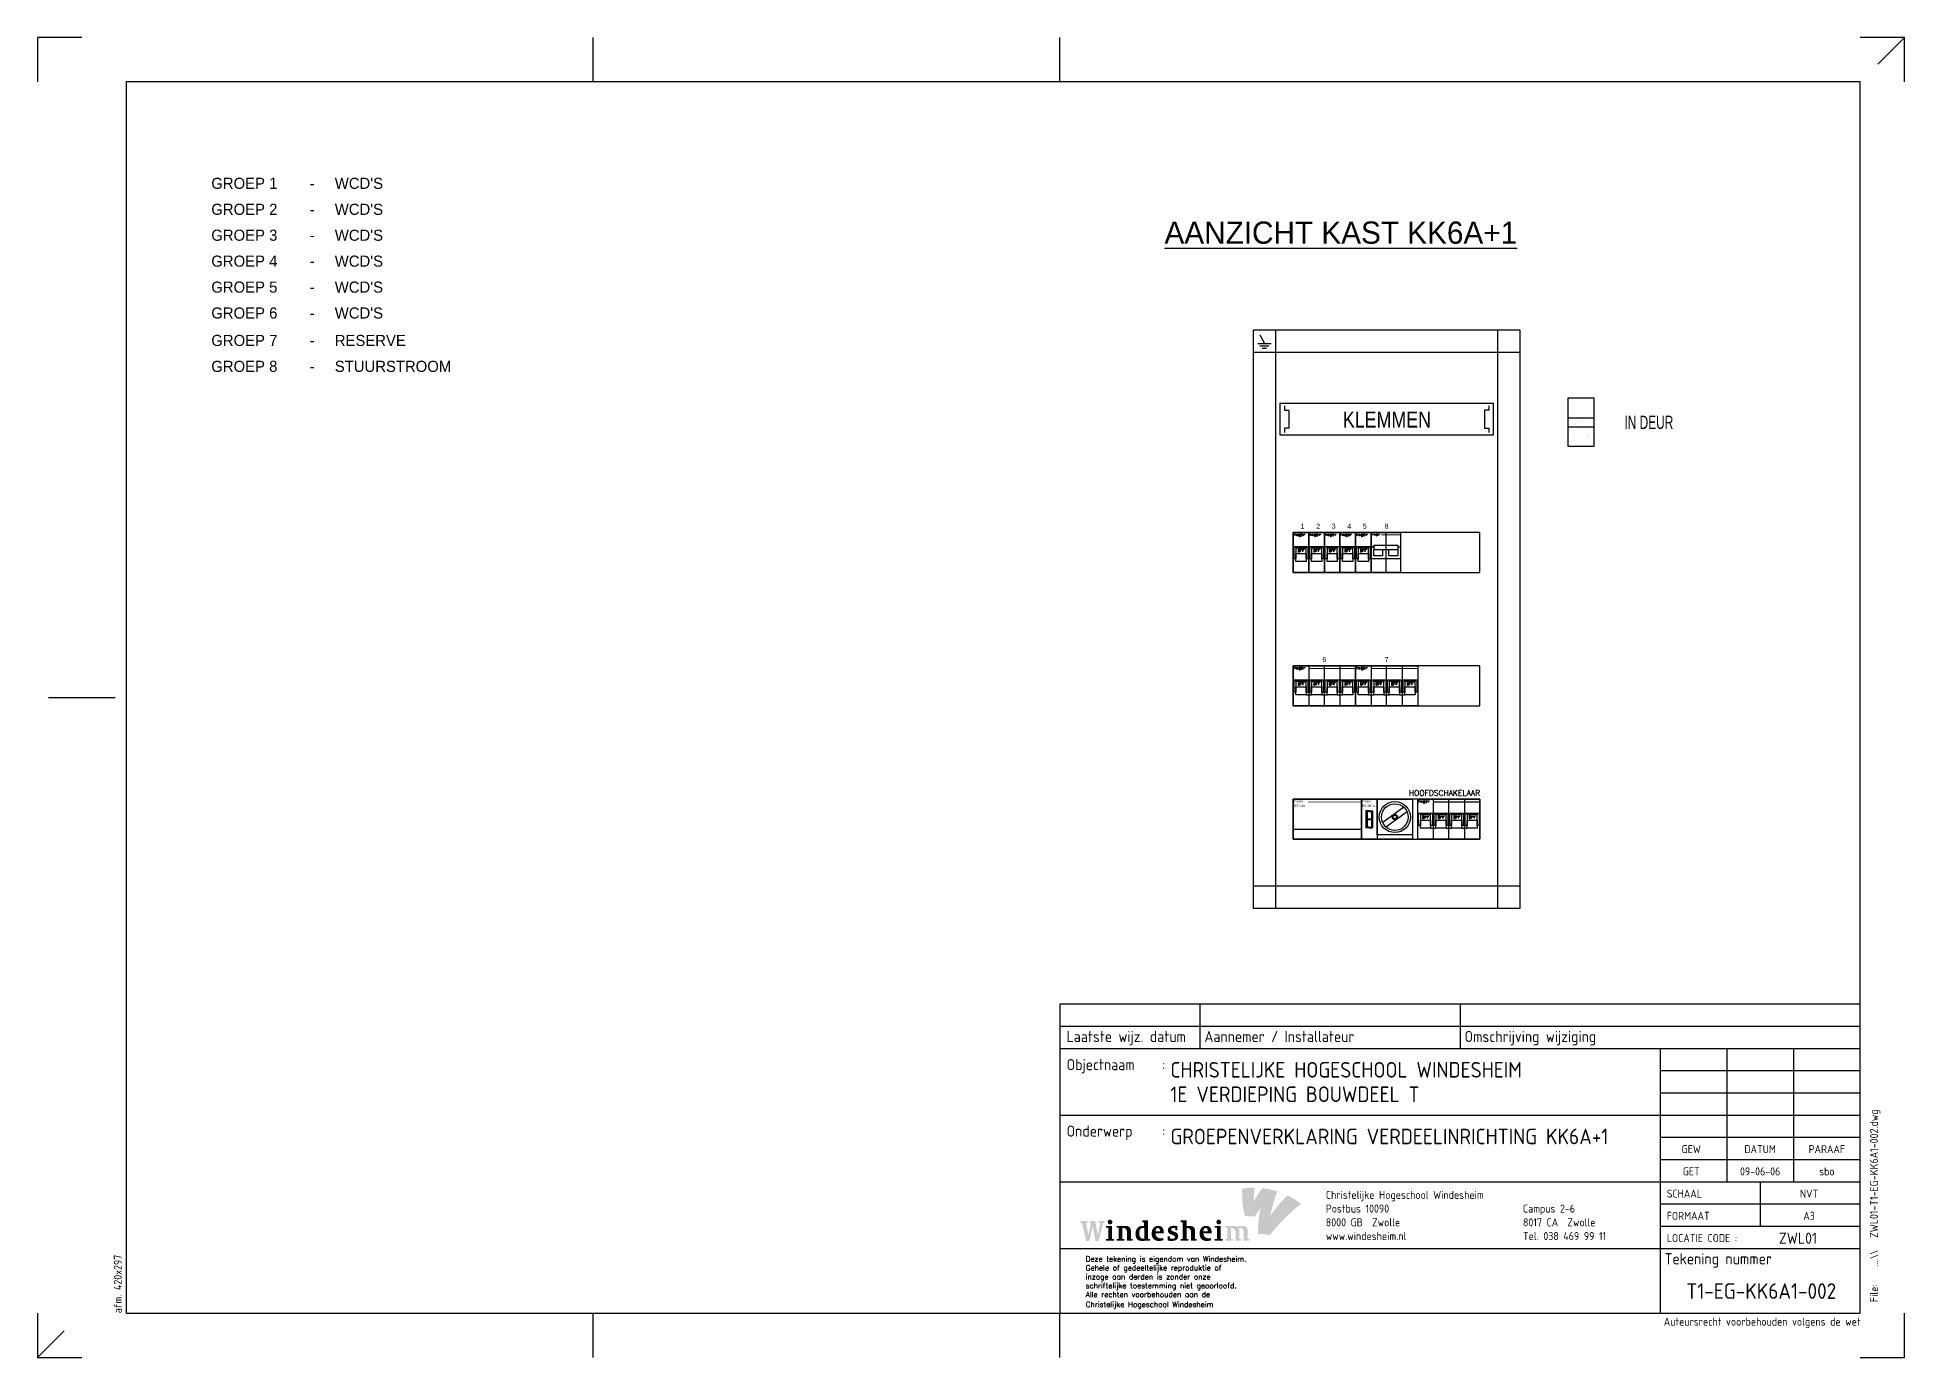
# Model space of a CAD drawing. Header units: millimetres. Extents: x 0 to 420, y 0 to 297.
import ezdxf
from ezdxf.enums import TextEntityAlignment as Align

# ---------------------------------------------------------------- set-up
doc = ezdxf.new("R2010")
doc.units = ezdxf.units.MM
doc.layers.get('0').update_dxf_attribs({"linetype": 'CONTINUOUS'})
for name, color, linetype in [('00att018', 1, 'CONTINUOUS'), ('00att025', 2, 'CONTINUOUS'), ('00att035', 3, 'CONTINUOUS'), ('00att050', 4, 'CONTINUOUS'), ('00kad018', 1, 'CONTINUOUS'), ('00kad025', 2, 'CONTINUOUS'), ('00kad070', 5, 'CONTINUOUS'), ('BL$2----_KADER', 7, 'CONTINUOUS'), ('BL$4----_LOGO', 7, 'CONTINUOUS'), ('BL$4----_STEMPEL', 7, 'CONTINUOUS'), ('EL6-----', 7, 'CONTINUOUS'), ('KAST AANZICHT', 1, 'CONTINUOUS'), ('Kast-aanzicht', 1, 'CONTINUOUS'), ('LAAG_1', 160, 'CONTINUOUS')]:
    doc.layers.add(name, color=color, linetype=linetype)
doc.styles.add('BERT', font='arial.ttf')
doc.styles.add('BURO-035', font='BUROFONT.shx', dxfattribs={"height": 3.5})
doc.styles.add('BURO-050', font='BUROFONT.shx', dxfattribs={"height": 5})
doc.styles.add('EDU', font='ROMANS.SHX', dxfattribs={"height": 2.5})
doc.styles.add('GREEN', font='txt')
doc.styles.add('ISO', font='isocp.shx')
doc.styles.add('NOOTER', font='arial.ttf')
doc.styles.add('ROMANS', font='romans', dxfattribs={"height": 2})
doc.styles.get("Standard").update_dxf_attribs({"font": 'ISOCP'})

# ---------------------------------------------------------------- blocks, each defined once
blk = doc.blocks.new('a3-windesheim-hor')
at = {"layer": '00kad018', "color": 1}
for p, q in [((0, 297), (0, 287)), ((10, 297), (0, 297)), ((125, 287), (125, 297)), ((230, 287), (230, 297)), ((420, 297), (410, 297)), ((420, 297), (414, 291)), ((420, 287), (420, 297)), ((2.5, 148.5), (17.5, 148.5)), ((0, 10), (0, 0)), ((125, 0), (125, 10)), ((230, 0), (230, 10)), ((420, 0), (420, 10)), ((0, 0), (6, 6)), ((0, 0), (10, 0)), ((410, 0), (420, 0))]:
    blk.add_line(p, q, dxfattribs=at)
at = {"layer": '00kad070', "color": 5}
for p, q in [((20, 287), (20, 10)), ((410, 287), (20, 287)), ((410, 10), (410, 287)), ((20, 10), (410, 10))]:
    blk.add_line(p, q, dxfattribs=at)
at = {"layer": '00att018', "color": 1, "style": 'ISO'}
blk.add_text('afm. 420x297', height=1.8, rotation=90, dxfattribs=at).set_placement((19, 10))
blk.add_text('Auteursrecht voorbehouden volgens de wet', height=1.8, dxfattribs=at).set_placement((410.08, 7.2), align=Align.RIGHT)
blk = doc.blocks.new('AI9-BLK4')
at = {"layer": 'LAAG_1'}
h = blk.add_hatch(color=40, dxfattribs=at)
edge = h.paths.add_edge_path()
edge.add_spline(control_points=[(7.13, 7.18), (4.76, 4.71), (2.6, 2.64), (-0.67, -2.09), (0, 0.48), (1.33, 5.88), (2.58, 8.98), (0.66, 9.66), (-2.22, 10.26), (-4.13, 10.42), (-5.47, 8.84), (-7.52, 5.49), (-8.07, 4.43), (-8, 6.89), (-7.74, 9.27), (-7.64, 10.61), (-9.57, 10.7), (-11, 10.61), (-13.21, 10.31), (-13.29, 6), (-13.05, 2.03), (-12.01, -2), (-10.76, -2.09), (-7.6, -2.36), (-7.6, -2.36), (-7.12, -1.66), (-6.13, -0.03), (-4.98, 1.41), (-5.44, -0.9), (-5.87, -4.06), (-6.06, -7.16), (-6.12, -8.14), (-6.15, -9.12), (-6.16, -10.06), (-4.67, -10.18), (-0.96, -10.58), (-0.72, -10.61), (-0.72, -10.61), (-0.71, -10.6), (-0.71, -10.6), (-0.7, -10.59), (-0.7, -10.58), (-0.69, -10.58), (0.69, -8.77), (2.26, -6.96), (3.63, -5.5), (4.7, -4.37), (5.74, -3.33), (6.72, -2.37), (9.27, 0.11), (11.5, 2.08), (13.21, 3.49), (11.03, 5.13), (9.48, 6.13), (7.13, 7.18)], knot_values=[0, 0, 0, 0, 1, 1, 1, 2, 2, 2, 3, 3, 3, 4, 4, 4, 5, 5, 5, 6, 6, 6, 7, 7, 7, 8, 8, 8, 9, 9, 9, 10, 10, 10, 11, 11, 11, 12, 12, 12, 13, 13, 13, 14, 14, 14, 15, 15, 15, 16, 16, 16, 17, 17, 17, 18, 18, 18, 18], degree=3, periodic=0)
h = blk.add_hatch(color=154, dxfattribs=at)
edge = h.paths.add_edge_path()
edge.add_spline(control_points=[(-0.71, -10.6), (-0.71, -10.6), (-0.71, -10.6), (-0.71, -10.6), (-0.74, -10.63), (-0.72, -10.62), (-0.71, -10.6)], knot_values=[0, 0, 0, 0, 1, 1, 1, 2, 2, 2, 2], degree=3, periodic=0)
h = blk.add_hatch(color=154, dxfattribs=at)
edge = h.paths.add_edge_path()
edge.add_spline(control_points=[(-0.71, -10.6), (-0.71, -10.6), (-0.7, -10.6), (-0.7, -10.6), (-0.67, -10.57), (-0.69, -10.59), (-0.71, -10.6)], knot_values=[0, 0, 0, 0, 1, 1, 1, 2, 2, 2, 2], degree=3, periodic=0)
blk = doc.blocks.new('AI9-BLK3')
at = {"layer": 'LAAG_1'}
h = blk.add_hatch(color=154, dxfattribs=at)
edge = h.paths.add_edge_path()
edge.add_spline(control_points=[(-27.78, 3.24), (-27.78, 3.24), (-29.75, -4.72), (-29.75, -4.72), (-29.75, -4.72), (-31.22, -4.72), (-31.22, -4.72), (-31.22, -4.72), (-32.46, 1.79), (-32.46, 1.79), (-32.46, 1.79), (-33.95, -4.72), (-33.95, -4.72), (-33.95, -4.72), (-35.41, -4.72), (-35.41, -4.72), (-35.41, -4.72), (-37.24, 3.24), (-37.24, 3.24), (-37.24, 3.24), (-38.03, 3.24), (-38.03, 3.24), (-38.03, 3.24), (-38.03, 4.16), (-38.03, 4.16), (-38.03, 4.16), (-34.81, 4.16), (-34.81, 4.16), (-34.81, 4.16), (-34.81, 3.24), (-34.81, 3.24), (-34.81, 3.24), (-35.38, 3.24), (-35.38, 3.24), (-35.38, 3.24), (-34.43, -2.11), (-34.43, -2.11), (-34.43, -2.11), (-33.18, 3.26), (-33.18, 3.26), (-33.18, 3.26), (-33.73, 3.26), (-33.73, 3.26), (-33.73, 3.26), (-33.73, 4.16), (-33.73, 4.16), (-33.73, 4.16), (-31.32, 4.16), (-31.32, 4.16), (-31.32, 4.16), (-30.15, -2.11), (-30.15, -2.11), (-30.15, -2.11), (-29.03, 3.24), (-29.03, 3.24), (-29.03, 3.24), (-29.84, 3.24), (-29.84, 3.24), (-29.84, 3.24), (-29.84, 4.16), (-29.84, 4.16), (-29.84, 4.16), (-27.18, 4.16), (-27.18, 4.16), (-27.18, 4.16), (-27.18, 3.24), (-27.18, 3.24), (-27.18, 3.24), (-27.78, 3.24), (-27.78, 3.24)], knot_values=[0, 0, 0, 0, 1, 1, 1, 2, 2, 2, 3, 3, 3, 4, 4, 4, 5, 5, 5, 6, 6, 6, 7, 7, 7, 8, 8, 8, 9, 9, 9, 10, 10, 10, 11, 11, 11, 12, 12, 12, 13, 13, 13, 14, 14, 14, 15, 15, 15, 16, 16, 16, 17, 17, 17, 18, 18, 18, 19, 19, 19, 20, 20, 20, 21, 21, 21, 22, 22, 22, 23, 23, 23, 23], degree=3, periodic=0)
h = blk.add_hatch(color=154, dxfattribs=at)
edge = h.paths.add_edge_path()
edge.add_spline(control_points=[(-26.42, -4.7), (-26.42, -4.7), (-26.42, -3.87), (-26.42, -3.87), (-26.42, -3.87), (-25.47, -3.87), (-25.47, -3.87), (-25.47, -3.87), (-25.47, 1.17), (-25.47, 1.17), (-25.47, 1.17), (-26.42, 1.17), (-26.42, 1.17), (-26.42, 1.17), (-26.42, 1.99), (-26.42, 1.99), (-26.42, 1.99), (-23.75, 1.99), (-23.75, 1.99), (-23.75, 1.99), (-23.75, -3.87), (-23.75, -3.87), (-23.75, -3.87), (-22.88, -3.87), (-22.88, -3.87), (-22.88, -3.87), (-22.88, -4.7), (-22.88, -4.7), (-22.88, -4.7), (-26.42, -4.7), (-26.42, -4.7)], knot_values=[0, 0, 0, 0, 1, 1, 1, 2, 2, 2, 3, 3, 3, 4, 4, 4, 5, 5, 5, 6, 6, 6, 7, 7, 7, 8, 8, 8, 9, 9, 9, 10, 10, 10, 10], degree=3, periodic=0)
edge = h.paths.add_edge_path()
edge.add_spline(control_points=[(-24.66, 2.67), (-25.25, 2.67), (-25.71, 3.15), (-25.71, 3.74), (-25.71, 4.33), (-25.25, 4.79), (-24.66, 4.79), (-24.07, 4.79), (-23.58, 4.33), (-23.58, 3.74), (-23.58, 3.15), (-24.07, 2.67), (-24.66, 2.67)], knot_values=[0, 0, 0, 0, 1, 1, 1, 2, 2, 2, 3, 3, 3, 4, 4, 4, 4], degree=3, periodic=0)
h = blk.add_hatch(color=154, dxfattribs=at)
edge = h.paths.add_edge_path()
edge.add_spline(control_points=[(-17.02, -4.7), (-17.02, -4.7), (-17.02, -0.94), (-17.02, -0.94), (-17.02, -0.3), (-17.19, 0.21), (-17.5, 0.52), (-17.87, 0.9), (-18.34, 1.07), (-18.89, 1.07), (-18.95, 1.07), (-19.03, 1.07), (-19.09, 1.06), (-19.09, 1.06), (-19.09, -3.87), (-19.09, -3.87), (-19.09, -3.87), (-18.24, -3.87), (-18.24, -3.87), (-18.24, -3.87), (-18.24, -4.7), (-18.24, -4.7), (-18.24, -4.7), (-21.72, -4.7), (-21.72, -4.7), (-21.72, -4.7), (-21.72, -3.87), (-21.72, -3.87), (-21.72, -3.87), (-20.8, -3.87), (-20.8, -3.87), (-20.8, -3.87), (-20.8, 1.17), (-20.8, 1.17), (-20.8, 1.17), (-21.72, 1.17), (-21.72, 1.17), (-21.72, 1.17), (-21.72, 1.99), (-21.72, 1.99), (-21.72, 1.99), (-19.44, 1.99), (-19.44, 1.99), (-19.15, 1.99), (-18.89, 2.03), (-18.56, 2.03), (-16.96, 2.03), (-16.32, 1.86), (-15.88, 1.41), (-15.46, 1), (-15.3, 0.57), (-15.3, -0.15), (-15.3, -0.15), (-15.3, -3.87), (-15.3, -3.87), (-15.3, -3.87), (-14.5, -3.87), (-14.5, -3.87), (-14.5, -3.87), (-14.5, -4.7), (-14.5, -4.7), (-14.5, -4.7), (-17.02, -4.7), (-17.02, -4.7)], knot_values=[0, 0, 0, 0, 1, 1, 1, 2, 2, 2, 3, 3, 3, 4, 4, 4, 5, 5, 5, 6, 6, 6, 7, 7, 7, 8, 8, 8, 9, 9, 9, 10, 10, 10, 11, 11, 11, 12, 12, 12, 13, 13, 13, 14, 14, 14, 15, 15, 15, 16, 16, 16, 17, 17, 17, 18, 18, 18, 19, 19, 19, 20, 20, 20, 21, 21, 21, 21], degree=3, periodic=0)
h = blk.add_hatch(color=154, dxfattribs=at)
edge = h.paths.add_edge_path(flags=16)
edge.add_spline(control_points=[(-6.76, -4.7), (-6.76, -4.7), (-6.76, -3.87), (-6.76, -3.87), (-6.76, -3.87), (-7.62, -3.87), (-7.62, -3.87), (-7.62, -3.87), (-7.62, 4.46), (-7.62, 4.46), (-7.62, 4.46), (-10.2, 4.46), (-10.2, 4.46), (-10.2, 4.46), (-10.2, 3.64), (-10.2, 3.64), (-10.2, 3.64), (-9.32, 3.64), (-9.32, 3.64), (-9.32, 3.64), (-9.32, 1.95), (-9.32, 1.95), (-9.59, 2), (-9.79, 2.04), (-10.19, 2.04), (-11.95, 2.04), (-13.23, 0.68), (-13.23, -1.45), (-13.23, -3.83), (-12.29, -4.77), (-10.28, -4.77), (-9.86, -4.77), (-9.32, -4.7), (-9.12, -4.7), (-9.12, -4.7), (-6.76, -4.7), (-6.76, -4.7)], knot_values=[0, 0, 0, 0, 1, 1, 1, 2, 2, 2, 3, 3, 3, 4, 4, 4, 5, 5, 5, 6, 6, 6, 7, 7, 7, 8, 8, 8, 9, 9, 9, 10, 10, 10, 11, 11, 11, 12, 12, 12, 12], degree=3, periodic=0)
edge = h.paths.add_edge_path()
edge.add_spline(control_points=[(-9.28, -3.73), (-9.49, -3.76), (-9.62, -3.78), (-9.79, -3.78), (-10.77, -3.78), (-11.52, -3.12), (-11.52, -1.21), (-11.52, 0.4), (-10.88, 1.06), (-10, 1.06), (-9.71, 1.06), (-9.48, 1.02), (-9.28, 0.97), (-9.28, 0.97), (-9.28, -3.73), (-9.28, -3.73)], knot_values=[0, 0, 0, 0, 1, 1, 1, 2, 2, 2, 3, 3, 3, 4, 4, 4, 5, 5, 5, 5], degree=3, periodic=0)
h = blk.add_hatch(color=154, dxfattribs=at)
edge = h.paths.add_edge_path(flags=16)
edge.add_spline(control_points=[(-0.43, -1.4), (-0.43, 1.03), (-1.16, 2.05), (-3.05, 2.05), (-4.8, 2.05), (-5.93, 0.7), (-5.93, -1.35), (-5.93, -3.59), (-4.75, -4.76), (-2.66, -4.76), (-1.92, -4.76), (-1.25, -4.65), (-0.71, -4.43), (-0.71, -4.43), (-0.71, -3.47), (-0.71, -3.47), (-1.15, -3.57), (-1.59, -3.59), (-2.01, -3.59), (-3.43, -3.59), (-4.18, -2.54), (-4.18, -1.4), (-4.18, -1.4), (-0.43, -1.4), (-0.43, -1.4)], knot_values=[0, 0, 0, 0, 1, 1, 1, 2, 2, 2, 3, 3, 3, 4, 4, 4, 5, 5, 5, 6, 6, 6, 7, 7, 7, 8, 8, 8, 8], degree=3, periodic=0)
edge = h.paths.add_edge_path()
edge.add_spline(control_points=[(-2.19, -0.48), (-2.19, -0.48), (-4.21, -0.48), (-4.21, -0.48), (-4.21, 0.48), (-3.76, 1.08), (-3.17, 1.08), (-2.58, 1.08), (-2.19, 0.63), (-2.19, -0.48)], knot_values=[0, 0, 0, 0, 1, 1, 1, 2, 2, 2, 3, 3, 3, 3], degree=3, periodic=0)
h = blk.add_hatch(color=154, dxfattribs=at)
edge = h.paths.add_edge_path()
edge.add_spline(control_points=[(3.18, -4.79), (2.42, -4.79), (1.53, -4.63), (1.31, -4.55), (1.31, -4.55), (1.31, -2.67), (1.31, -2.67), (1.31, -2.67), (2.34, -2.67), (2.34, -2.67), (2.34, -2.67), (2.34, -3.62), (2.34, -3.62), (2.58, -3.7), (2.94, -3.79), (3.32, -3.79), (4.14, -3.79), (4.53, -3.52), (4.53, -3.03), (4.53, -2.53), (4.09, -2.3), (3.53, -2.1), (3.53, -2.1), (2.71, -1.81), (2.71, -1.81), (1.84, -1.5), (1.32, -0.99), (1.32, 0.08), (1.32, 1.19), (2.31, 2.08), (3.93, 2.08), (4.57, 2.08), (5.29, 2), (5.66, 1.88), (5.66, 1.88), (5.66, 0.04), (5.66, 0.04), (5.66, 0.04), (4.69, 0.04), (4.69, 0.04), (4.69, 0.04), (4.69, 1), (4.69, 1), (4.43, 1.07), (4.17, 1.11), (3.89, 1.11), (3.16, 1.11), (2.8, 0.83), (2.8, 0.37), (2.8, -0.04), (3.05, -0.24), (3.64, -0.43), (3.64, -0.43), (4.44, -0.7), (4.44, -0.7), (5.37, -1.01), (6, -1.57), (6, -2.6), (6, -4), (4.84, -4.79), (3.18, -4.79)], knot_values=[0, 0, 0, 0, 1, 1, 1, 2, 2, 2, 3, 3, 3, 4, 4, 4, 5, 5, 5, 6, 6, 6, 7, 7, 7, 8, 8, 8, 9, 9, 9, 10, 10, 10, 11, 11, 11, 12, 12, 12, 13, 13, 13, 14, 14, 14, 15, 15, 15, 16, 16, 16, 17, 17, 17, 18, 18, 18, 19, 19, 19, 20, 20, 20, 20], degree=3, periodic=0)
h = blk.add_hatch(color=154, dxfattribs=at)
edge = h.paths.add_edge_path()
edge.add_spline(control_points=[(11.81, -4.7), (11.81, -4.7), (11.81, -1.02), (11.81, -1.02), (11.81, -0.32), (11.67, 0.19), (11.34, 0.52), (10.95, 0.91), (10.48, 1.07), (9.97, 1.07), (9.88, 1.07), (9.79, 1.06), (9.75, 1.06), (9.75, 1.06), (9.75, -3.87), (9.75, -3.87), (9.75, -3.87), (10.59, -3.87), (10.59, -3.87), (10.59, -3.87), (10.59, -4.7), (10.59, -4.7), (10.59, -4.7), (7.11, -4.7), (7.11, -4.7), (7.11, -4.7), (7.11, -3.87), (7.11, -3.87), (7.11, -3.87), (8.03, -3.87), (8.03, -3.87), (8.03, -3.87), (8.03, 3.64), (8.03, 3.64), (8.03, 3.64), (7.16, 3.64), (7.16, 3.64), (7.16, 3.64), (7.16, 4.46), (7.16, 4.46), (7.16, 4.46), (9.75, 4.46), (9.75, 4.46), (9.75, 4.46), (9.75, 1.99), (9.75, 1.99), (9.93, 2), (10.23, 2.03), (10.54, 2.03), (11.88, 2.03), (12.52, 1.84), (12.96, 1.4), (13.39, 0.97), (13.53, 0.51), (13.53, -0.15), (13.53, -0.15), (13.53, -3.87), (13.53, -3.87), (13.53, -3.87), (14.34, -3.87), (14.34, -3.87), (14.34, -3.87), (14.34, -4.7), (14.34, -4.7), (14.34, -4.7), (11.81, -4.7), (11.81, -4.7)], knot_values=[0, 0, 0, 0, 1, 1, 1, 2, 2, 2, 3, 3, 3, 4, 4, 4, 5, 5, 5, 6, 6, 6, 7, 7, 7, 8, 8, 8, 9, 9, 9, 10, 10, 10, 11, 11, 11, 12, 12, 12, 13, 13, 13, 14, 14, 14, 15, 15, 15, 16, 16, 16, 17, 17, 17, 18, 18, 18, 19, 19, 19, 20, 20, 20, 21, 21, 21, 22, 22, 22, 22], degree=3, periodic=0)
h = blk.add_hatch(color=154, dxfattribs=at)
edge = h.paths.add_edge_path(flags=16)
edge.add_spline(control_points=[(21.09, -1.4), (21.09, 1.03), (20.36, 2.05), (18.47, 2.05), (16.72, 2.05), (15.6, 0.7), (15.6, -1.35), (15.6, -3.59), (16.77, -4.76), (18.87, -4.76), (19.6, -4.76), (20.27, -4.65), (20.81, -4.43), (20.81, -4.43), (20.81, -3.47), (20.81, -3.47), (20.37, -3.57), (19.93, -3.59), (19.52, -3.59), (18.09, -3.59), (17.35, -2.54), (17.35, -1.4), (17.35, -1.4), (21.09, -1.4), (21.09, -1.4)], knot_values=[0, 0, 0, 0, 1, 1, 1, 2, 2, 2, 3, 3, 3, 4, 4, 4, 5, 5, 5, 6, 6, 6, 7, 7, 7, 8, 8, 8, 8], degree=3, periodic=0)
edge = h.paths.add_edge_path()
edge.add_spline(control_points=[(19.33, -0.48), (19.33, -0.48), (17.31, -0.48), (17.31, -0.48), (17.31, 0.48), (17.76, 1.08), (18.35, 1.08), (18.94, 1.08), (19.33, 0.63), (19.33, -0.48)], knot_values=[0, 0, 0, 0, 1, 1, 1, 2, 2, 2, 3, 3, 3, 3], degree=3, periodic=0)
h = blk.add_hatch(color=154, dxfattribs=at)
edge = h.paths.add_edge_path()
edge.add_spline(control_points=[(22.47, -4.7), (22.47, -4.7), (22.47, -3.87), (22.47, -3.87), (22.47, -3.87), (23.42, -3.87), (23.42, -3.87), (23.42, -3.87), (23.42, 1.17), (23.42, 1.17), (23.42, 1.17), (22.47, 1.17), (22.47, 1.17), (22.47, 1.17), (22.47, 1.99), (22.47, 1.99), (22.47, 1.99), (25.13, 1.99), (25.13, 1.99), (25.13, 1.99), (25.13, -3.87), (25.13, -3.87), (25.13, -3.87), (26, -3.87), (26, -3.87), (26, -3.87), (26, -4.7), (26, -4.7), (26, -4.7), (22.47, -4.7), (22.47, -4.7)], knot_values=[0, 0, 0, 0, 1, 1, 1, 2, 2, 2, 3, 3, 3, 4, 4, 4, 5, 5, 5, 6, 6, 6, 7, 7, 7, 8, 8, 8, 9, 9, 9, 10, 10, 10, 10], degree=3, periodic=0)
edge = h.paths.add_edge_path()
edge.add_spline(control_points=[(24.23, 2.67), (23.64, 2.67), (23.18, 3.15), (23.18, 3.74), (23.18, 4.33), (23.64, 4.79), (24.23, 4.79), (24.82, 4.79), (25.31, 4.33), (25.31, 3.74), (25.31, 3.15), (24.82, 2.67), (24.23, 2.67)], knot_values=[0, 0, 0, 0, 1, 1, 1, 2, 2, 2, 3, 3, 3, 4, 4, 4, 4], degree=3, periodic=0)
h = blk.add_hatch(color=154, dxfattribs=at)
edge = h.paths.add_edge_path()
edge.add_spline(control_points=[(35.52, -4.7), (35.52, -4.7), (35.52, -0.89), (35.52, -0.89), (35.52, -0.3), (35.34, 0.21), (35.04, 0.52), (34.66, 0.9), (34.24, 1.07), (33.55, 1.07), (33.41, 1.07), (33.28, 1.05), (33.17, 1.03), (33.4, 0.83), (33.52, 0.35), (33.52, -0.07), (33.52, -0.07), (33.52, -3.87), (33.52, -3.87), (33.52, -3.87), (34.3, -3.87), (34.3, -3.87), (34.3, -3.87), (34.3, -4.7), (34.3, -4.7), (34.3, -4.7), (31.82, -4.7), (31.82, -4.7), (31.82, -4.7), (31.82, -0.89), (31.82, -0.89), (31.82, -0.18), (31.64, 0.24), (31.34, 0.53), (30.95, 0.92), (30.5, 1.07), (30.01, 1.07), (29.96, 1.07), (29.9, 1.06), (29.8, 1.06), (29.8, 1.06), (29.8, -3.87), (29.8, -3.87), (29.8, -3.87), (30.64, -3.87), (30.64, -3.87), (30.64, -3.87), (30.64, -4.7), (30.64, -4.7), (30.64, -4.7), (27.17, -4.7), (27.17, -4.7), (27.17, -4.7), (27.17, -3.87), (27.17, -3.87), (27.17, -3.87), (28.09, -3.87), (28.09, -3.87), (28.09, -3.87), (28.09, 1.17), (28.09, 1.17), (28.09, 1.17), (27.17, 1.17), (27.17, 1.17), (27.17, 1.17), (27.17, 1.99), (27.17, 1.99), (27.17, 1.99), (29.58, 1.99), (29.58, 1.99), (29.86, 1.99), (30.2, 2.03), (30.42, 2.03), (31.35, 2.03), (31.94, 1.93), (32.49, 1.67), (32.96, 1.86), (33.67, 2.01), (34.45, 2.01), (35.63, 2.01), (36.25, 1.82), (36.67, 1.4), (37.08, 0.99), (37.23, 0.53), (37.23, -0.08), (37.23, -0.08), (37.23, -3.87), (37.23, -3.87), (37.23, -3.87), (38.03, -3.87), (38.03, -3.87), (38.03, -3.87), (38.03, -4.7), (38.03, -4.7), (38.03, -4.7), (35.52, -4.7), (35.52, -4.7)], knot_values=[0, 0, 0, 0, 1, 1, 1, 2, 2, 2, 3, 3, 3, 4, 4, 4, 5, 5, 5, 6, 6, 6, 7, 7, 7, 8, 8, 8, 9, 9, 9, 10, 10, 10, 11, 11, 11, 12, 12, 12, 13, 13, 13, 14, 14, 14, 15, 15, 15, 16, 16, 16, 17, 17, 17, 18, 18, 18, 19, 19, 19, 20, 20, 20, 21, 21, 21, 22, 22, 22, 23, 23, 23, 24, 24, 24, 25, 25, 25, 26, 26, 26, 27, 27, 27, 28, 28, 28, 29, 29, 29, 30, 30, 30, 31, 31, 31, 32, 32, 32, 32], degree=3, periodic=0)
blk = doc.blocks.new('AI9-BLK2')
at = {"layer": 'LAAG_1', "color": 7}
for name, p in [('AI9-BLK4', (36.4, 1.35)), ('AI9-BLK3', (-11.59, -7.17))]:
    blk.add_blockref(name, p, dxfattribs=at)
blk = doc.blocks.new('CHW_ONDERHOEK')
at = {"layer": '00kad025', "color": 2}
for p, q in [((-190, 79.5), (-190, 69.5)), ((-10, 79.5), (-190, 79.5)), ((-158.5, 79.5), (-158.5, 69.5)), ((-100, 79.5), (-100, 69.5)), ((-10, 74.5), (-190, 74.5)), ((-40, 69.5), (-40, 39.5)), ((-25, 69.5), (-25, 39.5)), ((-10, 64.5), (-55, 64.5)), ((-10, 59.5), (-55, 59.5)), ((-10, 54.5), (-55, 54.5)), ((-10, 49.5), (-55, 49.5)), ((-32.5, 39.5), (-32.5, 34.5)), ((-32.5, 34.5), (-32.5, 29.5))]:
    blk.add_line(p, q, dxfattribs=at)
at = {"layer": '00kad070', "color": 5}
for p, q in [((-10, 69.5), (-190, 69.5)), ((-190, 69.5), (-190, 10)), ((-55, 69.5), (-55, 10)), ((-55, 54.5), (-190, 54.5)), ((-10, 44.5), (-55, 44.5)), ((-10, 39.5), (-190, 39.5)), ((-10, 34.5), (-55, 34.5)), ((-10, 29.5), (-55, 29.5)), ((-55, 24.5), (-190, 24.5)), ((-10, 24.5), (-55, 24.5))]:
    blk.add_line(p, q, dxfattribs=at)
at = {"layer": 'LAAG_1', "color": 7, "xscale": 0.5, "yscale": 0.5, "zscale": 0.5}
blk.add_blockref('AI9-BLK2', (-160.6, 32.22), dxfattribs=at)
at = {"layer": '00att018', "color": 1, "style": 'ISO'}
for s, p in [('GEW', (-48, 46)), ('DATUM', (-32.5, 46)), ('PARAAF', (-17.5, 46)), ('GET', (-48, 41))]:
    blk.add_text(s, height=1.8, dxfattribs=at).set_placement(p, align=Align.CENTER)
for s, p in [('SCHAAL', (-53.5, 36)), ('FORMAAT', (-53.5, 31))]:
    blk.add_text(s, height=1.8, dxfattribs=at).set_placement(p)
at = {"layer": '00att018', "color": 1, "linetype": 'Continuous', "style": 'EDU'}
for s, p in [('Deze tekening is eigendom van Windesheim.', (-184.2, 21.6)), ('Gehele of gedeeltelijke reproduktie of', (-184.2, 19.6)), ('inzage aan derden is zonder onze', (-184.2, 17.6)), ('schriftelijke toestemming niet geoorloofd.', (-184.2, 15.6)), ('Alle rechten voorbehouden aan de', (-184.2, 13.6)), ('Christelijke Hogeschool Windesheim', (-184.2, 11.38))]:
    blk.add_text(s, height=1.2, dxfattribs=at).set_placement(p)
at = {"layer": '00att018', "color": 1, "style": 'ISO', "width": 0.9}
blk.add_text('....\\\\', height=1.8, rotation=90, dxfattribs=at).set_placement((-6, 20.5))
at = {"layer": '00att018', "color": 1, "style": 'ISO'}
blk.add_text('File:', height=1.8, rotation=90, dxfattribs=at).set_placement((-6, 12.5))
for tag, p in [('WZ_CODED', (-48, 66.07)), ('WZ_DATUMD', (-32.5, 66.07)), ('WZ_WZGOEDD', (-17.5, 66.07)), ('WZ_CODEC', (-48, 61.07)), ('WZ_DATUMC', (-32.5, 61.07)), ('WZ_WZGOEDC', (-17.5, 61.07)), ('WZ_CODEB', (-48, 56.07)), ('WZ_DATUMB', (-32.5, 56.07)), ('WZ_WZGOEDB', (-17.5, 56.07)), ('WZ_CODEA', (-48, 51.07)), ('WZ_DATUMA', (-32.5, 51.07)), ('WZ_WZGOEDA', (-17.5, 51.07)), ('TKDATCREAT', (-32.5, 41)), ('TKINIT', (-17.5, 41)), ('TKSCHAAL', (-21.5, 36)), ('TKFORMAAT', (-21.5, 31))]:
    blk.add_attdef(tag, text='', height=1.8, dxfattribs=at).set_placement(p, align=Align.CENTER)
blk.add_attdef('DWGNAME', (-6, 26.93), '', height=1.8, rotation=90, dxfattribs=at)
at = {"layer": '00att025', "color": 2, "style": 'ISO'}
for s, p in [('Objectnaam', (-188.5, 64.67)), ('Onderwerp', (-188.5, 49.72)), ('Tekening nummer', (-54, 21))]:
    blk.add_text(s, height=2.5, dxfattribs=at).set_placement(p)
at = {"layer": '00att025', "style": 'ISO'}
for p in [(-167.02, 64.67), (-167.02, 49.78)]:
    blk.add_text(':', height=2.5, dxfattribs=at).set_placement(p)
at = {"layer": '00att025', "color": 1, "style": 'ISO'}
blk.add_text('LOCATIE CODE :', height=1.8, dxfattribs=at).set_placement((-53.5, 26))
at = {"layer": '00att025', "color": 2, "style": 'ISO'}
for tag, p in [('WZ_DATUM', (-184, 75.9)), ('WZ_AANNEMER_INSTALATEUR', (-157.5, 75.9)), ('WZ_OMSCHR', (-99, 75.9))]:
    blk.add_attdef(tag, p, '', height=2.5, dxfattribs=at)
at = {"layer": '00att025', "color": 3, "style": 'ISO'}
blk.add_attdef('TKVRIJ2', text='', height=2.5, dxfattribs=at).set_placement((-24, 25.62), align=Align.CENTER)
at = {"layer": '00att035', "color": 3, "style": 'ISO'}
for s, p in [('Laatste wijz. datum', (-188.5, 71)), ('Aannemer / Installateur', (-157.5, 71)), ('Omschrijving wijziging', (-99, 71))]:
    blk.add_text(s, height=2.5, dxfattribs=at).set_placement(p)
for tag, p in [('PROMSCHR', (-165.14, 63)), ('TK1OMSCHR', (-165.14, 57.5)), ('TK2OMSCHR', (-165.14, 48)), ('TKVRIJ1', (-165.14, 42.5))]:
    blk.add_attdef(tag, p, '', height=3.5, dxfattribs=at)
at = {"layer": '00att050', "color": 4, "style": 'ISO'}
blk.add_attdef('TKFASE', text='', height=5, dxfattribs=at).set_placement((-14.5, 82), align=Align.RIGHT)
blk.add_attdef('TKTEKNR', text='', height=3.5, dxfattribs=at).set_placement((-32.25, 13.23), align=Align.CENTER)
at = {"layer": 'BL$4----_LOGO', "color": 1, "style": 'ISO'}
for s, p in [('Christelijke Hogeschool Windesheim', (-130.19, 35.71)), ('Postbus 10090', (-130.19, 32.63)), ('Campus 2-6', (-85.85, 32.63)), ('8000 GB  Zwolle', (-130.19, 29.54)), ('8017 CA  Zwolle', (-85.85, 29.54)), ('www.windesheim.nl', (-130.19, 26.45)), ('Tel. 038 469 99 11', (-85.85, 26.45))]:
    blk.add_text(s, height=1.8, dxfattribs=at).set_placement(p)
blk = doc.blocks.new('HAG09')
at = {"color": 0}
for p, q in [((-52.5, 0), (-52.5, -2.4)), ((-35, -2.4), (-35, 0)), ((-17.5, 0), (-17.5, -2.4)), ((-69, -3.5), (-69, -0.8)), ((-69, -0.8), (-69, -0.8)), ((-69, -2.6), (-68.1, -1.7)), ((-68.1, -1.7), (-67.6, -1.7)), ((-67.6, -1.7), (-67.2, -2.2)), ((-67.2, -2.2), (-67.2, -3.5)), ((-67.2, -3.5), (-67.2, -3.5)), ((-66.3, -2.2), (-65.9, -1.7)), ((-66.3, -3.1), (-66.3, -2.2)), ((-65.9, -3.5), (-66.3, -3.1)), ((-65.9, -1.7), (-65.4, -1.7)), ((-65.4, -3.5), (-65.9, -3.5)), ((-65.4, -1.7), (-65, -2.2)), ((-65, -3.1), (-65.4, -3.5)), ((-65, -2.2), (-65, -3.1)), ((-65, -3.1), (-64.6, -3.5)), ((-64.6, -3.5), (-64.6, -3.5)), ((-62.7, -18.8), (-64.5, -18.8)), ((-64.5, -18.8), (-64.5, -21.5)), ((-63.2, -1.7), (-63.7, -2.2)), ((-63.7, -2.2), (-63.7, -3.1)), ((-63.7, -3.1), (-63.2, -3.5)), ((-63.7, -3.9), (-63.2, -4.4)), ((-62.3, -1.7), (-63.2, -1.7)), ((-63.2, -3.5), (-61.9, -3.5)), ((-63.2, -4.4), (-62.3, -4.4)), ((-62.7, -21.5), (-62.7, -18.8)), ((-61.9, -2.2), (-62.3, -1.7)), ((-62.3, -4.4), (-61.9, -3.9)), ((-61.9, -3.9), (-61.9, -2.2)), ((-61.9, -3.5), (-61.9, -3.5)), ((-61.8, -21.5), (-61.8, -18.8)), ((-61.8, -18.8), (-60.1, -18.8)), ((-61.8, -20.2), (-60.9, -20.2)), ((-60.6, -1.7), (-61, -2.2)), ((-61, -2.2), (-61, -3.1)), ((-61, -2.6), (-59.7, -2.6)), ((-61, -3.1), (-60.6, -3.5)), ((-60.9, -20.2), (-60.9, -20.2)), ((-59.7, -1.7), (-60.6, -1.7)), ((-60.6, -3.5), (-59.7, -3.5)), ((-60.1, -18.8), (-60.1, -18.8)), ((-59.2, -2.2), (-59.7, -1.7)), ((-59.7, -2.6), (-59.2, -2.2)), ((-59.7, -3.5), (-59.7, -3.5)), ((-59.2, -21.5), (-59.2, -18.8)), ((-59.2, -18.8), (-57.4, -18.8)), ((-59.2, -20.2), (-58.3, -20.2)), ((-58.4, -1.7), (-58.4, -3.5)), ((-58.4, -2.6), (-57.5, -1.7)), ((-58.4, -3.5), (-58.4, -3.5)), ((-58.3, -20.2), (-58.3, -20.2)), ((-57.5, -1.7), (-57, -1.7)), ((-57.4, -18.8), (-57.4, -18.8)), ((-57, -1.7), (-56.6, -2.2)), ((-56.6, -2.2), (-56.6, -2.2)), ((-52.5, -3.6), (-52.5, -45)), ((-45.2, -18.8), (-47, -18.8)), ((-47, -18.8), (-47, -21.5)), ((-45.2, -21.5), (-45.2, -18.8)), ((-44.3, -21.5), (-44.3, -18.8)), ((-44.3, -18.8), (-42.6, -18.8)), ((-44.3, -20.2), (-43.5, -20.2)), ((-43.5, -20.2), (-43.5, -20.2)), ((-42.6, -18.8), (-42.6, -18.8)), ((-41.7, -21.5), (-41.7, -18.8)), ((-41.7, -18.8), (-39.9, -18.8)), ((-41.7, -20.2), (-40.8, -20.2)), ((-40.8, -20.2), (-40.8, -20.2)), ((-39.9, -18.8), (-39.9, -18.8)), ((-35, -45), (-35, -3.6)), ((-27.7, -18.8), (-29.5, -18.8)), ((-29.5, -18.8), (-29.5, -21.5)), ((-27.7, -21.5), (-27.7, -18.8)), ((-26.9, -21.5), (-26.9, -18.8)), ((-26.9, -18.8), (-25.1, -18.8)), ((-26.9, -20.2), (-26, -20.2)), ((-26, -20.2), (-26, -20.2)), ((-25.1, -18.8), (-25.1, -18.8)), ((-24.2, -21.5), (-24.2, -18.8)), ((-24.2, -18.8), (-22.4, -18.8)), ((-24.2, -20.2), (-23.3, -20.2)), ((-23.3, -20.2), (-23.3, -20.2)), ((-22.4, -18.8), (-22.4, -18.8)), ((-17.5, -3.6), (-17.5, -45)), ((-10.3, -18.8), (-12, -18.8)), ((-12, -18.8), (-12, -21.5)), ((-10.3, -21.5), (-10.3, -18.8)), ((-9.4, -21.5), (-9.4, -18.8)), ((-9.4, -18.8), (-7.6, -18.8)), ((-9.4, -20.2), (-8.5, -20.2)), ((-8.5, -20.2), (-8.5, -20.2)), ((-7.6, -18.8), (-7.6, -18.8)), ((-6.7, -21.5), (-6.7, -18.8)), ((-6.7, -18.8), (-4.9, -18.8)), ((-6.7, -20.2), (-5.8, -20.2)), ((-5.8, -20.2), (-5.8, -20.2)), ((-4.9, -18.8), (-5, -18.8)), ((-64.5, -21.5), (-62.7, -21.5)), ((-64.5, -21.5), (-64.5, -21.5)), ((-55.5, -32.5), (-49.5, -32.5)), ((-53.5, -29.5), (-51.5, -29.5)), ((-47, -21.5), (-45.2, -21.5)), ((-47, -21.5), (-47, -21.5)), ((-38, -32.5), (-32, -32.5)), ((-36, -29.5), (-34, -29.5)), ((-29.5, -21.5), (-27.7, -21.5)), ((-29.5, -21.5), (-29.5, -21.5)), ((-20.5, -32.5), (-14.5, -32.5)), ((-18.5, -29.5), (-16.5, -29.5)), ((-12, -21.5), (-10.3, -21.5)), ((-12, -21.5), (-12, -21.5))]:
    blk.add_line(p, q, dxfattribs=at)
for points in [[(-70, -45), (-70, 0), (0, 0), (0, -45)], [(-69, -29.5), (-69, -15.5), (-67, -15.5), (-67, -29.5)], [(-67, -17.5), (-67, -15.5), (-55.5, -15.5), (-55.5, -17.5)], [(-55.5, -29.5), (-55.5, -15.5), (-53.5, -15.5), (-53.5, -29.5)], [(-51.5, -29.5), (-51.5, -15.5), (-49.5, -15.5), (-49.5, -29.5)], [(-49.5, -17.5), (-49.5, -15.5), (-38, -15.5), (-38, -17.5)], [(-38, -29.5), (-38, -15.5), (-36, -15.5), (-36, -29.5)], [(-34, -29.5), (-34, -15.5), (-32, -15.5), (-32, -29.5)], [(-32, -17.5), (-32, -15.5), (-20.5, -15.5), (-20.5, -17.5)], [(-20.5, -29.5), (-20.5, -15.5), (-18.5, -15.5), (-18.5, -29.5)], [(-16.5, -29.5), (-16.5, -15.5), (-14.5, -15.5), (-14.5, -29.5)], [(-14.5, -17.5), (-14.5, -15.5), (-3, -15.5), (-3, -17.5)], [(-3, -29.5), (-3, -15.5), (-1, -15.5), (-1, -29.5)], [(-67, -32.5), (-67, -23.5), (-55.5, -23.5), (-55.5, -32.5)], [(-49.5, -32.5), (-49.5, -23.5), (-38, -23.5), (-38, -32.5)], [(-32, -32.5), (-32, -23.5), (-20.5, -23.5), (-20.5, -32.5)], [(-14.5, -32.5), (-14.5, -23.5), (-3, -23.5), (-3, -32.5)]]:
    blk.add_lwpolyline(points, close=True, dxfattribs=at)
at = {"color": 0, "const_width": 1.2}
blk.add_lwpolyline([(-52.5, -3), (-0.7, -3)], dxfattribs=at)
blk = doc.blocks.new('HAG08')
at = {"color": 0}
for p, q in [((-16.5, -3.5), (-16.5, -0.8)), ((-16.5, -0.8), (-16.5, -0.8)), ((-16.5, -2.6), (-15.6, -1.7)), ((-15.6, -1.7), (-15.2, -1.7)), ((-15.2, -1.7), (-14.7, -2.2)), ((-14.7, -2.2), (-14.7, -3.5)), ((-14.7, -3.5), (-14.7, -3.5)), ((-13.8, -2.2), (-13.4, -1.7)), ((-13.8, -3.1), (-13.8, -2.2)), ((-13.4, -3.5), (-13.8, -3.1)), ((-13.4, -1.7), (-13, -1.7)), ((-13, -3.5), (-13.4, -3.5)), ((-13, -1.7), (-12.5, -2.2)), ((-12.5, -3.1), (-13, -3.5)), ((-12.5, -2.2), (-12.5, -3.1)), ((-12.5, -3.1), (-12.1, -3.5)), ((-12.1, -3.5), (-12.1, -3.5)), ((-10.2, -18.8), (-12, -18.8)), ((-12, -18.8), (-12, -21.5)), ((-10.7, -1.7), (-11.2, -2.2)), ((-11.2, -2.2), (-11.2, -3.1)), ((-11.2, -3.1), (-10.7, -3.5)), ((-11.2, -3.9), (-10.7, -4.4)), ((-9.9, -1.7), (-10.7, -1.7)), ((-10.7, -3.5), (-9.4, -3.5)), ((-10.7, -4.4), (-9.9, -4.4)), ((-10.2, -21.5), (-10.2, -18.8)), ((-9.4, -2.2), (-9.9, -1.7)), ((-9.9, -4.4), (-9.4, -3.9)), ((-9.4, -3.9), (-9.4, -2.2)), ((-9.4, -3.5), (-9.4, -3.5)), ((-9.3, -21.5), (-9.3, -18.8)), ((-9.3, -18.8), (-7.6, -18.8)), ((-9.3, -20.2), (-8.5, -20.2)), ((-8.1, -1.7), (-8.5, -2.2)), ((-8.5, -2.2), (-8.5, -3.1)), ((-8.5, -2.6), (-7.2, -2.6)), ((-8.5, -3.1), (-8.1, -3.5)), ((-8.5, -20.2), (-8.5, -20.2)), ((-7.2, -1.7), (-8.1, -1.7)), ((-8.1, -3.5), (-7.2, -3.5)), ((-7.6, -18.8), (-7.6, -18.8)), ((-6.8, -2.2), (-7.2, -1.7)), ((-7.2, -2.6), (-6.8, -2.2)), ((-7.2, -3.5), (-7.2, -3.5)), ((-6.7, -21.5), (-6.7, -18.8)), ((-6.7, -18.8), (-4.9, -18.8)), ((-6.7, -20.2), (-5.8, -20.2)), ((-5.9, -1.7), (-5.9, -3.5)), ((-5.9, -2.6), (-5, -1.7)), ((-5.9, -3.5), (-5.9, -3.5)), ((-5.8, -20.2), (-5.8, -20.2)), ((-5, -1.7), (-4.6, -1.7)), ((-4.9, -18.8), (-4.9, -18.8)), ((-4.6, -1.7), (-4.1, -2.2)), ((-4.1, -2.2), (-4.1, -2.2)), ((-12, -21.5), (-10.2, -21.5)), ((-12, -21.5), (-12, -21.5))]:
    blk.add_line(p, q, dxfattribs=at)
for points in [[(-17.5, -45), (-17.5, 0), (0, 0), (0, -45)], [(-16.5, -29.5), (-16.5, -15.5), (-14.5, -15.5), (-14.5, -29.5)], [(-14.5, -17.5), (-14.5, -15.5), (-3, -15.5), (-3, -17.5)], [(-3, -29.5), (-3, -15.5), (-1, -15.5), (-1, -29.5)], [(-14.5, -32.5), (-14.5, -23.5), (-3, -23.5), (-3, -32.5)]]:
    blk.add_lwpolyline(points, close=True, dxfattribs=at)
blk = doc.blocks.new('HAG05')
at = {"color": 0}
for p, q in [((-33, 0), (0, 0)), ((-33, -45), (-33, 0)), ((-16.5, 0), (-16.5, -45)), ((0, 0), (0, -45)), ((-30, -16), (-33, -16)), ((-31, -3), (-31, -1.3)), ((-31, -1.3), (-31, -1.3)), ((-31, -2.4), (-30.4, -1.9)), ((-30.4, -1.9), (-30.1, -1.9)), ((-30.1, -1.9), (-29.9, -2.2)), ((-30, -14), (-30, -19)), ((-30, -14), (-3, -14)), ((-29.9, -2.2), (-29.9, -3)), ((-29.9, -3), (-29.9, -3)), ((-29.3, -2.2), (-29, -1.9)), ((-29.3, -2.7), (-29.3, -2.2)), ((-29, -3), (-29.3, -2.7)), ((-29, -1.9), (-28.7, -1.9)), ((-28.7, -3), (-29, -3)), ((-28.7, -1.9), (-28.4, -2.2)), ((-28.4, -2.7), (-28.7, -3)), ((-28.4, -2.2), (-28.4, -2.7)), ((-28.4, -2.7), (-28.2, -3)), ((-28.2, -3), (-28.2, -3)), ((-27.3, -1.9), (-27.6, -2.2)), ((-27.6, -2.2), (-27.6, -2.7)), ((-27.6, -2.7), (-27.3, -3)), ((-27.6, -3.3), (-27.3, -3.6)), ((-26.8, -1.9), (-27.3, -1.9)), ((-27.3, -3), (-26.5, -3)), ((-27.3, -3.6), (-26.8, -3.6)), ((-26.5, -2.2), (-26.8, -1.9)), ((-26.8, -3.6), (-26.5, -3.3)), ((-26.5, -3.3), (-26.5, -2.2)), ((-26.5, -3), (-26.5, -3)), ((-25.6, -1.9), (-25.9, -2.2)), ((-25.9, -2.2), (-25.9, -2.7)), ((-25.9, -2.4), (-25.1, -2.4)), ((-25.9, -2.7), (-25.6, -3)), ((-25.1, -1.9), (-25.6, -1.9)), ((-25.6, -3), (-25.1, -3)), ((-24.8, -2.2), (-25.1, -1.9)), ((-25.1, -2.4), (-24.8, -2.2)), ((-25.1, -3), (-25.1, -3)), ((-24.2, -1.9), (-24.2, -3)), ((-24.2, -2.4), (-23.7, -1.9)), ((-24.2, -3), (-24.2, -3)), ((-23.7, -1.9), (-23.4, -1.9)), ((-23.4, -1.9), (-23.1, -2.2)), ((-23.1, -2.2), (-23.1, -2.2)), ((-20, -19), (-13, -19)), ((-3, -14), (-3, -19)), ((-3, -16), (0, -16)), ((-33, -29), (0, -29)), ((0, -45), (-33, -45))]:
    blk.add_line(p, q, dxfattribs=at)
blk.add_lwpolyline([(-32, -16), (-30, -16)], dxfattribs=at)
for points in [[(-30, -26), (-30, -19), (-20, -19), (-20, -26)], [(-13, -26), (-13, -19), (-3, -19), (-3, -26)]]:
    blk.add_lwpolyline(points, close=True, dxfattribs=at)
at = {"color": 0, "const_width": 1}
blk.add_lwpolyline([(-21.5, -2.5), (0, -2.5)], dxfattribs=at)

msp = doc.modelspace()

# ---------------------------------------------------------------- linework, layer by layer
at = {"layer": 'KAST AANZICHT', "color": 1, "linetype": 'Continuous'}
for p, q in [((333.5, 231.1), (273.5, 231.1)), ((273.5, 231.1), (273.5, 101.1)), ((278.5, 231.1), (278.5, 101.1)), ((328.5, 101.1), (328.5, 231.1)), ((333.5, 101.1), (333.5, 231.1)), ((274.5, 228.1), (277.5, 228.1)), ((275, 230.1), (276, 228.1)), ((275, 227.6), (277, 227.6)), ((275.5, 227.1), (276.5, 227.1)), ((333.5, 226.1), (273.5, 226.1)), ((280.5, 214.1), (280.5, 213.1)), ((280.5, 213.1), (281.5, 213.1)), ((281.5, 213.1), (281.5, 209.1)), ((326.5, 213.1), (325.5, 213.1)), ((325.5, 213.1), (325.5, 209.1)), ((326.5, 214.1), (326.5, 213.1)), ((344.25, 211.42), (350.15, 211.42)), ((281.5, 209.1), (280.5, 209.1)), ((280.5, 209.1), (280.5, 208.1)), ((325.5, 209.1), (326.5, 209.1)), ((326.5, 209.1), (326.5, 208.1)), ((344.25, 209.42), (350.15, 209.42)), ((324.48, 176.6), (324.48, 185.6)), ((296.48, 146.6), (296.48, 155.6)), ((324.48, 125.6), (282.48, 125.6)), ((282.48, 125.6), (282.48, 116.6)), ((282.48, 116.6), (282.48, 125.6)), ((324.48, 125.6), (324.48, 116.6)), ((324.48, 116.6), (324.48, 125.6)), ((282.48, 116.6), (324.48, 116.6)), ((273.5, 106.1), (333.5, 106.1)), ((273.5, 101.1), (333.5, 101.1))]:
    msp.add_line(p, q, dxfattribs=at)
at = {"layer": 'KAST AANZICHT'}
for p, q in [((297.84, 116.6), (297.84, 125.6)), ((297.84, 125.6), (301.34, 125.6)), ((299.59, 123.01), (298.84, 123.01)), ((298.84, 123.01), (298.84, 119.18)), ((299.59, 122.86), (299.1, 122.86)), ((299.1, 122.86), (299.1, 119.33)), ((299.59, 123.01), (300.33, 123.01)), ((299.59, 122.86), (300.08, 122.86)), ((300.08, 122.86), (300.08, 119.33)), ((300.33, 123.01), (300.33, 119.18)), ((301.34, 125.6), (301.34, 116.6)), ((309.34, 125.6), (309.34, 116.6)), ((282.6, 118.9), (297.64, 118.9)), ((299.59, 119.18), (298.84, 119.18)), ((299.59, 119.33), (299.1, 119.33)), ((299.19, 121.21), (299.98, 121.21)), ((299.19, 120.98), (299.19, 121.21)), ((299.98, 120.98), (299.19, 120.98)), ((299.59, 119.33), (300.08, 119.33)), ((299.59, 119.18), (300.33, 119.18)), ((299.98, 121.21), (299.98, 120.98)), ((301.34, 116.6), (297.84, 116.6))]:
    msp.add_line(p, q, dxfattribs=at)
at = {"layer": 'KAST AANZICHT', "ltscale": 0.6}
for p, q in [((301.34, 125.6), (309.34, 125.6)), ((301.34, 117.6), (301.34, 125.6)), ((307.38, 123.8), (302.6, 120.37)), ((303.3, 119.39), (308.08, 122.82)), ((309.34, 117.6), (301.34, 117.6)), ((309.34, 116.6), (301.34, 116.6))]:
    msp.add_line(p, q, dxfattribs=at)
at = {"layer": 'KAST AANZICHT', "color": 1, "linetype": 'Continuous'}
for points in [[(279.5, 207.6), (327.5, 207.6), (327.5, 214.6), (279.5, 214.6)], [(344.25, 205.02), (350.15, 205.02), (350.15, 215.82), (344.25, 215.82)], [(282.48, 176.6), (324.48, 176.6), (324.48, 185.6), (282.48, 185.6)], [(282.48, 146.6), (324.48, 146.6), (324.48, 155.6), (282.48, 155.6)]]:
    msp.add_lwpolyline(points, close=True, dxfattribs=at)
at = {"layer": 'KAST AANZICHT', "color": 1, "linetype": 'Continuous', "const_width": 0.002}
for points in [[(347.19, 214.8), (347.19, 212.28)], [(344.25, 211.42), (350.15, 209.42)], [(350.15, 211.42), (344.25, 209.42)]]:
    msp.add_lwpolyline(points, dxfattribs=at)
msp.add_lwpolyline([(348.82, 207.26, 1), (345.56, 207.26, 1)], format="xyb", close=True, dxfattribs=at)
at = {"layer": 'KAST AANZICHT'}
msp.add_lwpolyline([(282.48, 116.6), (282.48, 125.6), (297.84, 125.6), (297.84, 116.6)], close=True, dxfattribs=at)
at = {"layer": 'KAST AANZICHT', "const_width": 0.14}
msp.add_lwpolyline([(285.82, 125), (297.64, 125)], dxfattribs=at)
at = {"layer": 'KAST AANZICHT', "ltscale": 0.6}
for radius in [3.5, 3, 0.598, 0.397]:
    msp.add_circle((305.34, 121.6), radius, dxfattribs=at)

# ---------------------------------------------------------------- block references
at = {"layer": 'BL$2----_KADER'}
msp.add_blockref('a3-windesheim-hor', (0, 0), dxfattribs=at)
at = {"layer": 'BL$4----_STEMPEL'}
ref = msp.add_blockref('CHW_ONDERHOEK', (420, 0), dxfattribs=at)
ref.add_attrib('TKTEKNR', 'T1-EG-KK6A1-002', dxfattribs={"layer": '00att050', "color": 4, "height": 3.5, "style": 'ISO'}).set_placement((387.75, 13.23), align=Align.CENTER)
ref.add_attrib('TKDATCREAT', '09-06-06', dxfattribs={"layer": '00att018', "color": 1, "height": 1.8, "style": 'ISO'}).set_placement((387.5, 41), align=Align.CENTER)
ref.add_attrib('TKINIT', 'sbo', dxfattribs={"layer": '00att018', "color": 1, "height": 1.8, "style": 'ISO'}).set_placement((402.5, 41), align=Align.CENTER)
ref.add_attrib('TKSCHAAL', 'NVT', dxfattribs={"layer": '00att018', "color": 1, "height": 1.8, "style": 'ISO'}).set_placement((398.5, 36), align=Align.CENTER)
ref.add_attrib('TKFORMAAT', 'A3', dxfattribs={"layer": '00att018', "color": 1, "height": 1.8, "style": 'ISO'}).set_placement((398.5, 31), align=Align.CENTER)
ref.add_attrib('TKVRIJ2', 'ZWL01', dxfattribs={"layer": '00att025', "color": 3, "height": 2.5, "style": 'ISO'}).set_placement((396, 25.62), align=Align.CENTER)
ref.add_attrib('PROMSCHR', 'CHRISTELIJKE HOGESCHOOL WINDESHEIM', (254.86, 63), dxfattribs={"layer": '00att035', "color": 3, "height": 3.5, "style": 'ISO'})
ref.add_attrib('TK2OMSCHR', 'GROEPENVERKLARING VERDEELINRICHTING KK6A+1', (254.86, 48), dxfattribs={"layer": '00att035', "color": 3, "height": 3.5, "style": 'ISO'})
ref.add_attrib('TKFILE', 'ZWL01-T1-EG-KK6A1-002.dwg', (414, 26.93), dxfattribs={"layer": '00att018', "color": 1, "height": 1.8, "rotation": 90, "style": 'ISO'})
ref.add_attrib('TK1OMSCHR', '1E VERDIEPING BOUWDEEL T', (254.86, 57.5), dxfattribs={"layer": '00att035', "color": 3, "height": 3.5, "style": 'ISO'})
at = {"layer": 'KAST AANZICHT', "xscale": 0.2000000000000455, "yscale": 0.2000000000000455, "zscale": 0.2000000000000455}
for name, p in [('HAG08', (285.98, 185.6)), ('HAG08', (289.48, 185.6)), ('HAG08', (292.98, 185.6)), ('HAG08', (296.48, 185.6)), ('HAG08', (299.98, 185.6)), ('HAG05', (306.58, 185.6)), ('HAG09', (296.48, 155.6)), ('HAG09', (310.48, 155.6)), ('HAG09', (324.48, 125.6))]:
    msp.add_blockref(name, p, dxfattribs=at)

# ---------------------------------------------------------------- texts
at = {"layer": 'EL6-----', "color": 2, "style": 'BURO-035'}
for s, p in [('GROEP 1', (39.13, 262.91)), ("WCD'S", (66.9, 262.91)), ('-', (61.23, 262.91)), ('GROEP 2', (39.13, 257.07)), ('-', (61.23, 257.07)), ("WCD'S", (66.9, 257.07)), ('GROEP 3', (39.13, 251.24)), ('-', (61.23, 251.24)), ("WCD'S", (66.9, 251.24)), ('GROEP 4', (39.13, 245.41)), ("WCD'S", (66.9, 245.41)), ('-', (61.23, 245.41)), ('GROEP 5', (39.13, 239.57)), ('-', (61.23, 239.57)), ("WCD'S", (66.9, 239.57)), ('GROEP 6', (39.13, 233.74)), ("WCD'S", (66.9, 233.74)), ('-', (61.23, 233.74)), ('GROEP 7', (39.13, 227.57)), ('-', (61.23, 227.57)), ('RESERVE', (66.9, 227.57)), ('GROEP 8', (39.13, 221.74)), ('-', (61.23, 221.74)), ('STUURSTROOM', (66.9, 221.74))]:
    msp.add_text(s, height=2.5, dxfattribs=at).set_placement(p)
at = {"layer": 'KAST AANZICHT', "color": 1, "linetype": 'Continuous', "style": 'GREEN'}
for s, height, width, p in [('KLEMMEN', 3.6, 0.833333, (293.64, 209.22)), ('IN DEUR', 3, 0.66668, (356.97, 208.9))]:
    msp.add_text(s, height=height, dxfattribs=dict(at, width=width)).set_placement(p)
at = {"layer": 'KAST AANZICHT', "style": 'NOOTER'}
for s, p in [('1', (284.57, 187.04)), ('2', (288.07, 187.04)), ('3', (291.57, 187.04)), ('4', (295.07, 187.04)), ('5', (298.57, 187.04)), ('8', (303.48, 187.04)), ('6', (289.48, 157.04)), ('7', (303.48, 157.04))]:
    msp.add_text(s, height=1.12, dxfattribs=at).set_placement(p, align=Align.MIDDLE)
at = {"layer": 'KAST AANZICHT'}
for s, height, style, p in [('HOOFDSCHAKELAAR', 1.2446, 'ROMANS', (308.5, 126.39)), ('ES 444', 0.5, 'BERT', (282.75, 123.9)), ('ES 110 A', 0.5, 'BERT', (297.97, 123.9))]:
    msp.add_text(s, height=height, dxfattribs=dict(at, style=style)).set_placement(p)
for p in [(282.68, 124.9), (298.04, 124.9)]:
    msp.add_text('hager', height=0.531, dxfattribs=at).set_placement(p)
at = {"layer": 'Kast-aanzicht', "color": 4, "style": 'BURO-050'}
msp.add_text('%%UAANZICHT KAST KK6A+1', height=5, dxfattribs=at).set_placement((253.52, 250.57))

doc.saveas('drawing.dxf')
